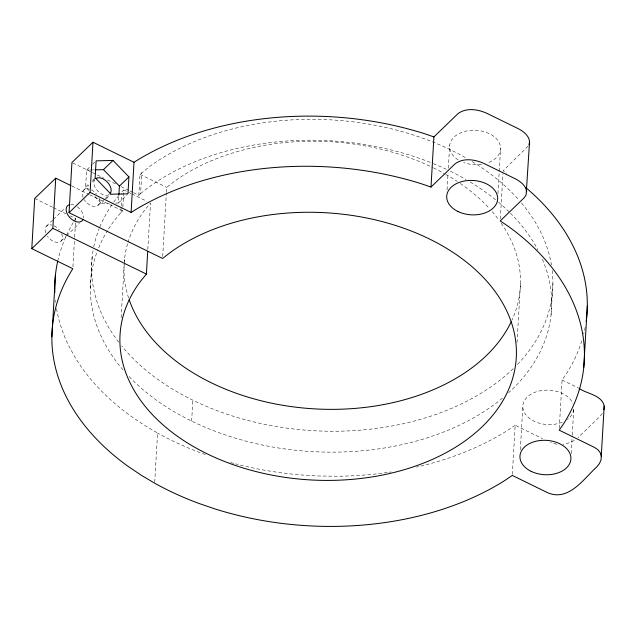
<?xml version="1.0" encoding="UTF-8"?>
<svg xmlns="http://www.w3.org/2000/svg" width="636" height="636" viewBox="0 0 636 636"><rect width="100%" height="100%" fill="white"/><g stroke="black" fill="none" stroke-linecap="round" stroke-linejoin="round"><path stroke-width="0.48" stroke-dasharray="3.18 2.39" d="M72.925 266.746L74.571 238.222M74.627 237.244L75.708 218.553L70.358 215.938M88.929 190.387L85.606 186.952L86.583 170.058L92.029 164.796M90.392 287.917L92.196 256.849M115.617 203.083L118.431 203.011L118.868 195.498M108.533 228.936A230.868 155.669 3.3 0 1 114.854 219.881L120.848 212.607L121.174 206.907M121.23 205.961L121.945 193.606M120.848 212.607L122.629 210.89L122.796 208.036M122.843 207.09L123.829 189.989L130.944 193.471M121.142 317.666L124.322 262.398M124.386 261.412L124.497 259.432M133.465 192.644L138.815 195.26L140.023 174.359L149.842 166.37A230.868 155.669 3.3 0 1 466.403 158.173M138.815 195.26L140.596 193.543L141.804 172.642M147.822 249.423L150.501 203.035L145.008 209.689A198.448 133.814 3.3 0 0 128.051 242.197M162.705 256.491L166.346 193.328M166.409 192.342L166.688 187.405L174.049 181.657A198.448 133.814 3.3 0 1 432.655 167.499M154.723 482.215L157.561 433.037L144.165 425.087L131.525 416.588A266.524 179.718 3.3 0 1 74.372 356.184L68.338 344.95A266.524 179.718 3.3 0 1 56.477 308.237M191.643 421.104L192.851 400.203M447.084 189.854L448.062 172.992M448.332 168.214L449.652 145.453M497.956 193.646L500.564 148.403M500.333 218.951L502.941 173.708M517.044 342.589L520.518 282.384M512.338 474.44L515.176 425.261L542.548 438.657M520.327 449.732L522.895 405.331M551.102 314.621L552.899 283.545M559.298 428.179L562.081 379.986L566.382 373.809A266.524 179.718 3.3 0 0 581.861 340.626M571.2 453.524L572.217 435.819M572.265 434.976L573.807 408.28M528.031 146.232L503.108 170.758L506.836 173.27M602.356 413.4L599.573 416.826L578.092 437.552M119.051 195.339L116.054 198.981A230.868 155.669 3.3 0 0 112.787 203.472M92.713 164.144L94.756 162.172M85.606 186.952L89.016 183.661M92.419 180.378L95.146 177.746M46.396 226.146L52.716 220.048M53.416 219.372L65.341 207.861M83.642 190.196L89.056 184.965M92.443 181.697L94.478 179.734M61.112 241.052L66.017 236.314M66.724 235.638L79.349 223.443M98.349 205.102L104.447 199.219M105.123 198.567L109.185 194.64M94.899 196.564L101.537 203.425L103.581 201.453M106.299 198.829L111.069 194.226M122.056 191.706L123.829 189.989M118.431 203.011L127.287 194.465M140.596 193.543L148.633 187.27A230.868 155.669 3.3 0 1 432.432 163.237M515.176 425.261L508.092 430.079A266.524 179.718 3.3 0 1 416.564 467.094M574.3 440.486L569.745 442.712L563.043 444.246M86.583 170.058L89.398 169.987M90.336 169.963L95.034 169.852M101.537 203.425L109.042 203.242M556.723 444.222L550.49 442.545M205.412 454.509L201.707 453.237A266.524 179.718 3.3 0 1 157.561 433.037M562.081 379.986L577.973 387.761M140.023 174.359L166.688 187.405M72.822 162.975L91.552 172.133M92.443 172.571L104.034 178.247M107.603 179.988L115.633 183.915M120.983 186.531L129.005 190.458M129.903 190.895L132.574 192.207M131.835 193.901L146.948 201.294M71.796 186.022L88.738 194.306M89.628 194.743L122.629 210.89M34.694 198.488L52.526 207.209M53.416 207.646L65.898 213.752M573.744 409.409A25.512 17.204 3.3 0 1 569.419 417.693M568.441 418.575A25.512 17.204 3.3 0 1 567.376 419.402M562.343 422.185A25.512 17.204 3.3 0 1 525.63 414.505A25.512 17.204 3.3 0 1 539.233 390.989A25.512 17.204 3.3 0 1 572.98 403.796M458.143 159.835A25.512 17.204 3.3 0 1 457.976 134.18A25.512 17.204 3.3 0 1 495.73 138.052A25.512 17.204 3.3 0 1 487.677 162.856M481.508 164.358A25.512 17.204 3.3 0 1 463.652 162.53M61.66 233.841A10.47 6.567 46 0 1 58.552 242.324A10.47 6.567 46 0 1 47.414 236.202M45.633 232.784A10.47 6.567 46 0 1 51.802 225.017M54.06 225.812A10.47 6.567 46 0 1 59.275 229.922M501.208 223.244A198.448 133.814 3.3 0 1 511.98 320.123M128.591 297.902A198.448 133.814 3.3 0 1 124.107 264.29M124.163 263.312A198.448 133.814 3.3 0 1 127.764 243.135M433.482 167.904A198.448 133.814 3.3 0 1 443.984 173.382M445.677 174.344A198.448 133.814 3.3 0 1 457.157 181.371M460.297 183.478A198.448 133.814 3.3 0 1 489.744 208.87M492.224 211.661A198.448 133.814 3.3 0 1 499.069 220.247M98.898 197.891A10.47 6.567 46 0 1 95.559 206.414A10.47 6.567 46 0 1 84.278 199.696M83.085 197.406A10.47 6.567 46 0 1 89.04 189.067M91.298 189.862A10.47 6.567 46 0 1 96.513 193.972M108.828 194.759A10.47 6.567 46 0 1 97.674 190.975A10.47 6.567 46 0 1 94.621 179.757M585.2 327.182A266.524 179.718 3.3 0 1 583.721 333.932M391.076 471.928A266.524 179.718 3.3 0 1 389.208 472.206M387.34 472.484A266.524 179.718 3.3 0 1 336.714 476.245L319.296 476.006A266.524 179.718 3.3 0 1 235.63 463.875M233.794 463.39A266.524 179.718 3.3 0 1 230.145 462.404M55.626 302.346A266.524 179.718 3.3 0 1 55.412 300.383M57.685 261.324A266.524 179.718 3.3 0 1 66.152 236.131M66.541 235.28A266.524 179.718 3.3 0 1 73.673 221.837M74.174 221.018A266.524 179.718 3.3 0 1 75.708 218.553M70.731 204.482A10.47 6.567 46 0 1 74.539 205.237M77.338 206.819A10.47 6.567 46 0 1 83.435 217.894M542.397 259.329A230.868 155.669 3.3 0 1 508.665 392.706M502.392 398.16A230.868 155.669 3.3 0 1 128.424 375.844M123.074 369.921A230.868 155.669 3.3 0 1 97.936 249.654M98.644 247.881A230.868 155.669 3.3 0 1 107.484 230.622M433.315 163.595A230.868 155.669 3.3 0 1 448.778 170.456M450.447 171.267A230.868 155.669 3.3 0 1 466.037 179.559M470.195 182.007A230.868 155.669 3.3 0 1 497.718 201.556M498.457 202.184A230.868 155.669 3.3 0 1 509.746 212.504M510.414 213.171A230.868 155.669 3.3 0 1 537.881 249.861M552.231 270.562A230.868 155.669 3.3 0 1 516.647 365.255M513.188 368.689A230.868 155.669 3.3 0 1 121.746 346.008M118.709 342.192A230.868 155.669 3.3 0 1 93.246 249.495M93.77 246.76A230.868 155.669 3.3 0 1 99.137 228.753M99.852 226.988A230.868 155.669 3.3 0 1 112.262 204.228M472.222 161.608A230.868 155.669 3.3 0 1 518.92 200.046M521.504 203.051A230.868 155.669 3.3 0 1 551.452 264.997"/><path stroke-width="0.95" d="M578.855 388.199C586.813 394.058 601.64 394.662 604.2 406.014L601.044 459.868L599.462 463.557L596.679 466.983C583.665 478.876 568.576 501.844 547.604 492.701L512.282 475.426L505.199 480.244A266.524 179.718 3.3 0 1 214.634 508.824L198.814 503.402A266.524 179.718 3.3 0 1 154.667 483.193L141.272 475.251L128.631 466.752A266.524 179.718 3.3 0 1 72.814 268.71L31.8 248.644L34.694 198.488L55.745 178.167L70.906 185.585M31.8 248.644L52.852 228.324L55.745 178.167M51.874 336.802L55.451 274.903M147.711 251.395L146.399 274.092L140.914 280.754A198.448 133.814 3.3 0 0 312.522 480.045A198.448 133.814 3.3 0 0 500.15 298.92A198.448 133.814 3.3 0 0 169.947 252.723L162.593 258.462L69.038 212.694L71.932 162.538L92.983 142.218L133.997 162.283A266.524 179.718 3.3 0 1 424.562 133.703L433.903 136.907L457.841 113.796C466.061 107.381 477.787 109.265 486.691 113.232L518.38 128.734C523.46 131.406 528.81 135.444 529.573 141.55L526.123 194.982L524.151 197.812L500.214 220.923L507.679 225.939A266.524 179.718 3.3 0 1 563.488 423.974L559.187 430.151L594.501 447.426L597.927 449.732L600.241 452.713L601.306 456.171M69.038 212.694L90.089 192.374L92.983 142.218M118.924 194.56L119.409 186.117L128.941 176.911L113.017 160.439L96.116 160.852L95.146 177.746L111.069 194.226L127.971 193.805L128.941 176.911M526.688 191.714C525.916 185.609 520.566 181.57 515.486 178.899L483.797 163.396C474.901 159.421 463.167 157.537 454.947 163.961L431.009 187.064L421.668 183.86A266.524 179.718 3.3 0 0 131.103 212.44L133.997 162.283M431.009 187.064L433.903 136.907M583.745 367.624L587.322 305.725M603.93 409.711L604.2 406.014M529.017 144.817L529.573 141.55M95.034 169.852L103.485 169.637L113.017 160.439M90.089 192.374L131.103 212.44M52.852 228.324L146.399 274.092M103.485 169.637L119.409 186.117M95.821 178.533A10.47 6.567 46 0 1 107.341 182.095A10.47 6.567 46 0 1 110.147 193.67M83.093 219.269A10.47 6.567 46 0 1 69.737 217.472A10.47 6.567 46 0 1 69.769 204.601M526.147 187.906A266.524 179.718 3.3 0 1 586.154 321.363M54.855 292.528A266.524 179.718 3.3 0 1 57.685 261.324M511.209 321.768A198.448 133.814 3.3 0 1 314.462 408.868A198.448 133.814 3.3 0 1 129.164 299.628M531.124 471.332A25.512 17.204 3.3 0 0 570.85 459.566A25.512 17.204 3.3 0 0 534.304 441.686A25.512 17.204 3.3 0 0 531.124 471.332M457.88 211.454A25.512 17.204 3.3 0 0 497.606 199.688A25.512 17.204 3.3 0 0 461.06 181.809A25.512 17.204 3.3 0 0 457.88 211.454"/></g></svg>
